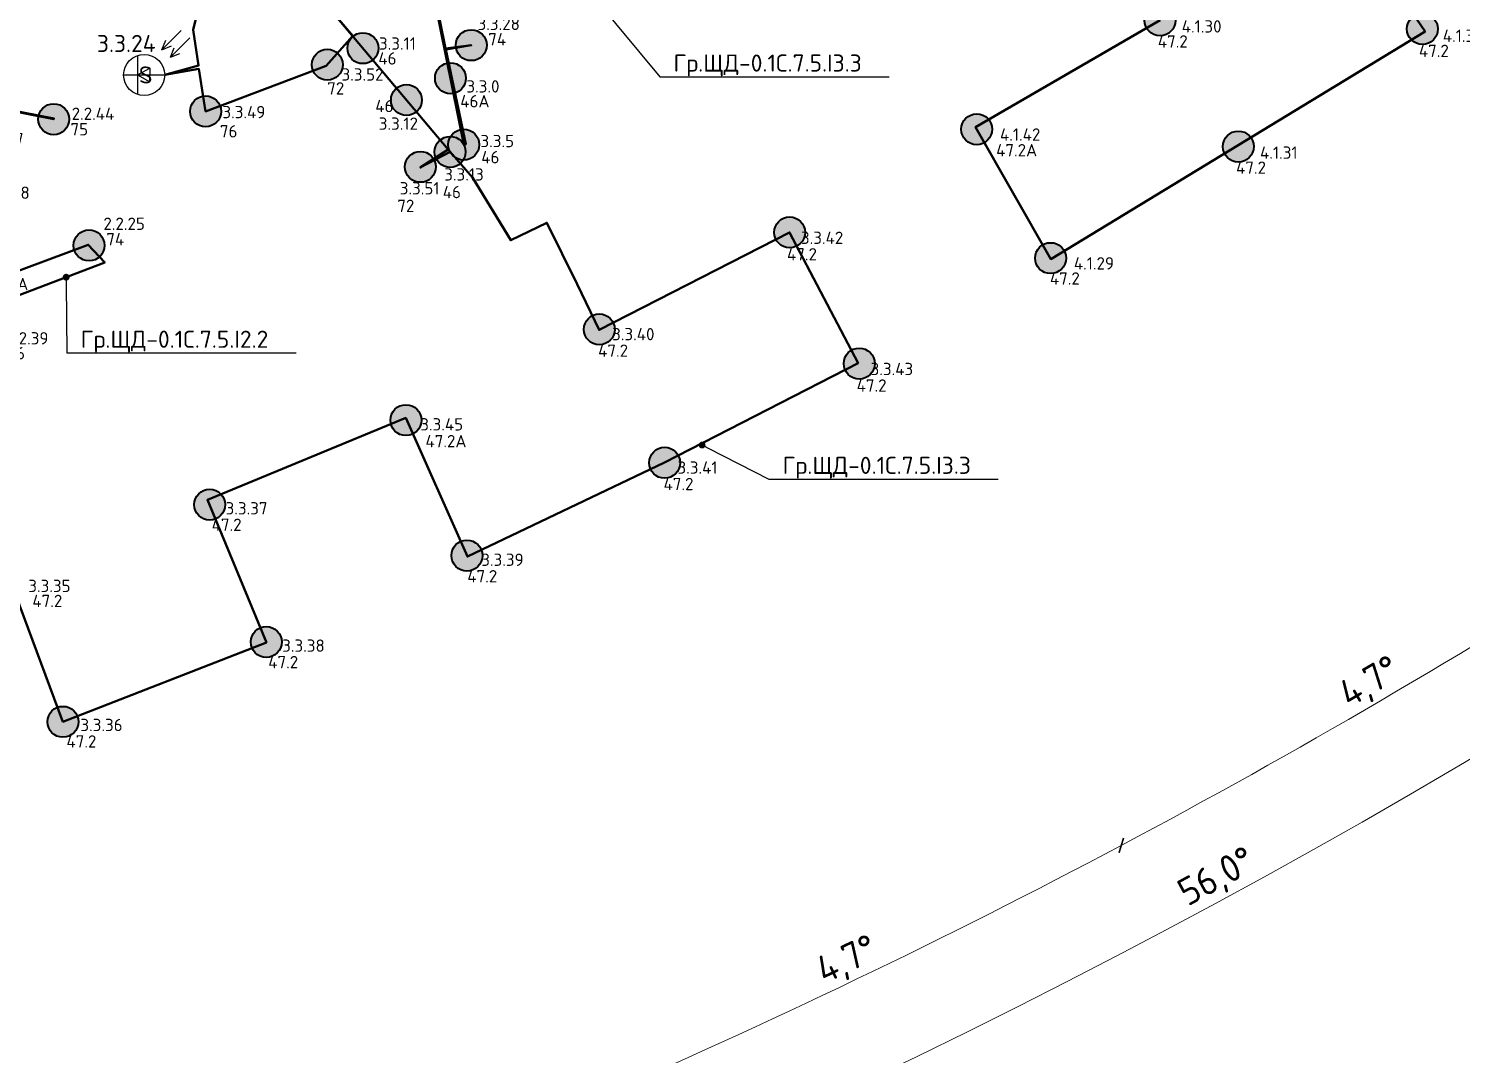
# Model space of a CAD drawing. Header units: millimetres. Extents: x -813692 to 807431, y 0 to 1813163.
# Drawn here: x 35330 to 56253, y 786790 to 801777 of the extents above; entities that cross this region are included whole.
import ezdxf
from ezdxf import colors
from ezdxf.entities.mleader import LeaderData, LeaderLine
from ezdxf.math import Vec2, Vec3

# ---------------------------------------------------------------- set-up
doc = ezdxf.new("R2010")
doc.units = ezdxf.units.MM
for name, color, linetype, lineweight in [('0_Авт.', 10, 'Continuous', 5), ('_Гр.ЩД-0.1С.7.4.I4.1', 6, 'Continuous', 50), ('_Гр.ЩД-0.1С.7.5.I2.2', 6, 'Continuous', 50), ('_Гр.ЩД-0.1С.7.5.I3.3', 6, 'Continuous', 50), ('_освещение_dali', 3, 'Continuous', 50), ('A-ANNO-DIMS', 7, 'Continuous', 9), ('АР_монолит', 252, 'Continuous', 50)]:
    doc.layers.add(name, color=color, linetype=linetype, lineweight=lineweight)
for name, color, linetype, lineweight, true_color in [('DLX_LUM 1', 7, 'Continuous', 40, 0x130bf4), ('DLX_LUM 10', 7, 'Continuous', 40, 0x130bf4), ('DLX_LUM 14', 7, 'Continuous', 40, 0x130bf4), ('DLX_LUM 18', 7, 'Continuous', 40, 0x130bf4), ('DLX_LUM 21', 7, 'Continuous', 40, 0x130bf4), ('DLX_LUM 22', 7, 'Continuous', 40, 0xfb1804), ('DLX_LUM 8', 7, 'Continuous', 40, 0xfa2205), ('DLX_LUM 9', 7, 'Continuous', 40, 0x130bf4)]:
    doc.layers.add(name, color=color, linetype=linetype, lineweight=lineweight, true_color=true_color)
doc.layers.add('Вставка', color=252, linetype='Continuous')
doc.styles.add('GOST 2.304', font='GOST Common.ttf')
doc.styles.add('ISOCPEUR', font='isocpeur.ttf')
doc.styles.add('TableTextStyle', font='isocpeur.ttf')
doc.linetypes.add('Truba', pattern='A,3e-05,[4,MSH_7,S=1,R=0,X=0,Y=0],-3.022072', length=3.022102)
doc.linetypes.add('Проводка в лотке', pattern='A,7.5,[130,ltypeshp.shx,S=0.5,R=0,X=0,Y=0],1,[130,ltypeshp.shx,S=1,R=90,X=0,Y=-0.5],1,[130,ltypeshp.shx,S=0.5,R=0,X=0,Y=0],7.5', length=17)
doc.dimstyles.new('М-200', dxfattribs={"dimtxt": 400, "dimasz": 160, "dimexe": 200, "dimexo": 400, "dimgap": 50, "dimtad": 1, "dimdec": 0, "dimzin": 0, "dimdsep": 46, "dimtxsty": 'GOST 2.304', "dimblk": 'ARCHTICK', "dimcen": 180, "dimdle": 200, "dimadec": 0, "dimazin": 0, "dimtfac": 1, "dimtdec": 0, "dimtmove": 1, "dimatfit": 0, "dimfxl": 1, "dimtolj": 1, "dimtzin": 0, "dimarcsym": 0})

# ---------------------------------------------------------------- blocks, each defined once
blk = doc.blocks.new('_ArchTick')
at = {"color": 0, "linetype": 'ByBlock', "const_width": 0.15}
blk.add_lwpolyline([(-0.5, -0.5), (0.5, 0.5)], dxfattribs=at)
blk = doc.blocks.new('*D38')
at = {"layer": 'A-ANNO-DIMS', "color": 0, "lineweight": -2, "transparency": 16777216}
blk.add_arc((-165704, -113309), 107894, 270, 326, dxfattribs=at)
at = {"layer": 'Defpoints', "color": 0, "lineweight": 30, "transparency": 16777216}
for p in [(-165704, -113309), (-165704, -113309), (-75741, -173990), (-131171, -215528), (-165704, -221903)]:
    blk.add_point(p, dxfattribs=at)
at = {"layer": 'A-ANNO-DIMS', "color": 0, "lineweight": -2, "transparency": 16777216, "xscale": 160, "yscale": 160, "zscale": 160}
for p, rotation in [((-76255, -173643), 55.99999895826774), ((-165704, -221203), 179.9999981265246)]:
    blk.add_blockref('_ArchTick', p, dxfattribs=dict(at, rotation=rotation))
at = {"layer": 'A-ANNO-DIMS', "color": 0, "transparency": 16777216, "insert": (-114300, -207822), "char_height": 400, "attachment_point": 5, "rotation": 28.5412, "style": 'GOST 2.304'}
blk.add_mtext('\\A1;56,0%%D', dxfattribs=at)
blk = doc.blocks.new('*D43')
at = {"layer": 'A-ANNO-DIMS', "color": 0, "lineweight": -2, "transparency": 16777216}
blk.add_arc((-165704, -113309), 106494, 293.33333, 298, dxfattribs=at)
at = {"layer": 'Defpoints', "color": 0, "lineweight": 30, "transparency": 16777216}
for p in [(-165704, -113309), (-165704, -113309), (-115051, -208574), (-120885, -209913), (-122969, -212379)]:
    blk.add_point(p, dxfattribs=at)
at = {"layer": 'A-ANNO-DIMS', "color": 0, "lineweight": -2, "transparency": 16777216, "xscale": 160, "yscale": 160, "zscale": 160}
for p, rotation in [((-115708, -207338), 27.99999833436108), ((-123524, -211094), 203.3333316566568)]:
    blk.add_blockref('_ArchTick', p, dxfattribs=dict(at, rotation=rotation))
at = {"layer": 'A-ANNO-DIMS', "color": 0, "transparency": 16777216, "insert": (-119703, -209034), "char_height": 400, "attachment_point": 5, "rotation": 25.6667, "style": 'GOST 2.304'}
blk.add_mtext('\\A1;4,7%%D', dxfattribs=at)
blk = doc.blocks.new('*D44')
at = {"layer": 'A-ANNO-DIMS', "color": 0, "lineweight": -2, "transparency": 16777216}
blk.add_arc((-165704, -113309), 106494, 298, 302.66667, dxfattribs=at)
at = {"layer": 'Defpoints', "color": 0, "lineweight": 30, "transparency": 16777216}
for p in [(-165704, -113309), (-165704, -113309), (-107468, -204137), (-113174, -205946), (-115051, -208574)]:
    blk.add_point(p, dxfattribs=at)
at = {"layer": 'A-ANNO-DIMS', "color": 0, "lineweight": -2, "transparency": 16777216, "xscale": 160, "yscale": 160, "zscale": 160}
for p, rotation in [((-108223, -202959), 32.66666510967951), ((-115708, -207338), 207.9999983343615)]:
    blk.add_blockref('_ArchTick', p, dxfattribs=dict(at, rotation=rotation))
at = {"layer": 'A-ANNO-DIMS', "color": 0, "transparency": 16777216, "insert": (-112068, -204974), "char_height": 400, "attachment_point": 5, "rotation": 30.3333, "style": 'GOST 2.304'}
blk.add_mtext('\\A1;4,7%%D', dxfattribs=at)
blk = doc.blocks.new('A$C85fa3c5e')
at = {"layer": '0_Авт.', "color": 6, "lineweight": 25, "ltscale": 100}
for points in [[(5.42, 6.5), (2.59, 3.68), (3.15, 5.07)], [(5.42, 6.5), (2.59, 3.68), (3.98, 4.24)], [(6.66, 5.43), (3.83, 2.6), (4.39, 3.99)], [(6.66, 5.43), (3.83, 2.6), (5.22, 3.16)], [(-0.97, 2.84), (-0.98, -2.84)], [(-3, 0), (3, 0)], [(-0.98, 0), (0.85, 1), (0.85, -0.01)], [(-0.98, 0), (0.84, -1.02), (0.85, -0.01)]]:
    blk.add_lwpolyline(points, dxfattribs=at)
blk.add_circle((0, 0), 3, dxfattribs=at)
blk = doc.blocks.new('DIC6')
at = {"color": 7, "style": 'TableTextStyle'}
for s, p in [('47', (7393, 5270, -497)), ('47', (7550, 3743, -497)), ('47', (2465, 3218, -497)), ('75', (5491, 3054, -497)), ('47', (1228, 2733, -497)), ('72', (3995, 2419, -497)), ('47', (7779, 2369, -497)), ('74', (5392, 2191, -497)), ('71', (2499, 2053, -497)), ('72', (-2392, 1859, -497)), ('47А', (1652, 1596, -497)), ('47', (3454, 1441, -497)), ('46А', (7890, 1438, -497)), ('46А', (4193, 1263, -497)), ('74', (-954, 852, -497)), ('75', (9301, 717, -497)), ('46', (4958, 550, -497)), ('72', (-2286, 364, -497)), ('46', (7995, 342, -497)), ('47', (1867, 79, -497)), ('76', (6688, 183, -497)), ('76', (629, -55, -497)), ('47А', (-2855, -269, -497)), ('46', (5656, -189, -497)), ('74', (6856, -432, -497)), ('46', (8115, -422, -497)), ('74', (9824, -889, -497)), ('46А', (1164, -1154, -497)), ('76', (3088, -1187, -497)), ('47', (-2294, -1240, -497)), ('74', (5318, -1580, -497)), ('46', (6970, -1626, -497)), ('46А', (8257, -1545, -497)), ('46А', (6166, -1728, -497)), ('73', (-2912, -2238, -497)), ('46', (1836, -2328, -497)), ('46', (8371, -2555, -497)), ('46А', (-1716, -2888, -497)), ('75', (5683, -2820, -497)), ('75', (-235, -2997, -497)), ('46', (7727, -3244, -497)), ('46', (968, -3362, -497)), ('74', (-3098, -3715, -497)), ('46', (-1287, -3593, -497)), ('46А', (904, -4158, -497)), ('76', (2475, -4222, -497)), ('46', (-431, -4622, -497)), ('75', (-1064, -5191, -497)), ('73', (792, -5073, -497)), ('46', (234, -5379, -497)), ('46', (1684, -5472, -497)), ('46', (874, -6188, -497))]:
    blk.add_text(s, height=180, dxfattribs=at).set_placement(p)
at = {"lineweight": 0, "ltscale": 100, "style": 'TableTextStyle'}
for tag, p, height in [('47', (7402, 5511, -497), 180), ('S', (5883, 4012), 250), ('47', (7554, 3980, -497), 180), ('47', (2456, 3439, -497), 180), ('75', (5490, 3275, -497), 180), ('S', (-1930, 3089), 250), ('47', (1252, 3009, -497), 180), ('72', (3991, 2643, -497), 180), ('47', (7779, 2605, -497), 180), ('74', (5393, 2408, -497), 180), ('71', (2507, 2285, -497), 180), ('47', (3392, 2212, -497), 180), ('72', (-2398, 2087, -497), 180), ('47А', (1662, 1808, -497), 180), ('46А', (7857, 1649, -497), 180), ('46А', (4174, 1472, -497), 180), ('74', (-961, 1065, -497), 180), ('75', (9318, 944, -497), 180), ('46', (4951, 749, -497), 180), ('72', (-2256, 613, -497), 180), ('46', (8012, 573, -497), 180), ('47', (1870, 292, -497), 180), ('76', (6432, 391, -497), 180), ('76', (639, 148, -497), 180), ('47А', (-2957, -9, -497), 180), ('46', (5646, -6, -497), 180), ('74', (6853, -223, -497), 180), ('46', (8092, -210, -497), 180), ('74', (9782, -664, -497), 180), ('46А', (984, -919, -497), 180), ('76', (3028, -955, -497), 180), ('47', (-2296, -1037, -497), 180), ('46А', (8049, -1138, -497), 180), ('74', (5314, -1337, -497), 180), ('46А', (6154, -1532, -497), 180), ('46', (6968, -1438, -497), 180), ('73', (-2878, -2000, -497), 180), ('46А', (-1566, -2164, -497), 180), ('S', (280, -2207), 250), ('46', (1832, -2116, -497), 180), ('46', (8368, -2338, -497), 180), ('75', (5627, -2582, -497), 180), ('75', (-229, -2746, -497), 180), ('46', (7753, -3005, -497), 180), ('46', (974, -3119, -497), 180), ('74', (-3054, -3455, -497), 180), ('46', (-1625, -3377, -497), 180), ('46А', (865, -3943, -497), 180), ('76', (2489, -3990, -497), 180), ('46', (-724, -4421, -497), 180), ('75', (-1043, -4931, -497), 180), ('73', (806, -4848, -497), 180), ('46', (-56, -5174, -497), 180), ('46', (1696, -5253, -497), 180), ('46', (662, -5997, -497), 180)]:
    blk.add_attdef(tag, p, '', height=height, dxfattribs=at)
blk = doc.blocks.new('DIC11')
at = {"lineweight": 0, "ltscale": 100, "style": 'TableTextStyle'}
for tag, p, height in [('74', (-2752, 4217, -497), 180), ('47', (-1667, 4273, -497), 180), ('47', (-4329, 3879, -497), 180), ('47', (11, 3191, -497), 180), ('76', (1789, 2601, -497), 180), ('47', (-3991, 2330, -497), 180), ('46А', (200, 2302, -497), 180), ('75', (-6020, 1790, -497), 180), ('76', (-2868, 1730, -497), 180), ('72', (-580, 1729, -497), 180), ('46', (705, 1428, -497), 180), ('72', (-1107, 983, -497), 180), ('47', (-7158, 773, -497), 180), ('47', (-3717, 663, -497), 180), ('46', (1378, 706, -497), 180), ('76', (-4885, 141, -497), 180), ('46А', (3715, 188, -497), 180), ('47', (-6273, -174, -497), 180), ('S', (-675, -156), 250), ('46', (2141, -44, -497), 180), ('74', (-9554, -380, -497), 180), ('46А', (-3489, -569, -497), 180), ('46', (2852, -801, -497), 180), ('46', (4037, -872, -497), 180), ('46', (-3251, -1388, -497), 180), ('72', (-5150, -1452, -497), 180), ('74', (1864, -1496, -497), 180), ('46А', (-6107, -1703, -497), 180), ('72', (-4340, -1712, -497), 180), ('74', (-1055, -1729, -497), 180), ('74', (-6708, -2091, -497), 180), ('46', (-3148, -2090, -497), 180), ('46', (-5490, -2461, -497), 180), ('74', (-2724, -2523, -497), 180), ('S', (-8283, -2844), 250), ('46', (-4164, -2810, -497), 180), ('72', (-4711, -3263, -497), 180), ('46А', (-2887, -3437, -497), 180), ('76', (-6450, -3812, -497), 180), ('46', (-4167, -3981, -497), 180), ('46', (-2681, -4235, -497), 180), ('46', (-3210, -4723, -497), 180), ('72', (-3860, -4925, -497), 180), ('47.2', (1999, -5649, -497), 180), ('47.2', (-759, -7057, -497), 180), ('47.2', (3016, -7566, -497), 180), ('47.2А', (-3561, -8375, -497), 180), ('47.2', (196, -9006, -497), 180), ('47.2', (-6404, -9601, -497), 180), ('47.2', (-2670, -10353, -497), 180), ('47.2', (-9285, -10735, -497), 180), ('47.2', (-5577, -11608, -497), 180), ('47.2А', (-12580, -11902, -497), 180), ('47.2', (-14768, -12603, -497), 180), ('47.2', (-8524, -12767, -497), 180), ('47.2', (-11894, -13961, -497), 180), ('47.2', (-14132, -14677, -497), 180)]:
    blk.add_attdef(tag, p, '', height=height, dxfattribs=at)
at = {"layer": '_освещение_dali', "color": 18, "true_color": 0x000000, "style": 'TableTextStyle'}
for s, p in [('74', (-2568, -2748, -497)), ('46', (-4173, -3028, -497)), ('72', (-4920, -3466, -497)), ('46', (-4218, -3723, -497)), ('46А', (-2977, -3653, -497)), ('76', (-6487, -4093, -497)), ('46', (-2670, -4471, -497)), ('46', (-3232, -4981, -497)), ('72', (-3896, -5182, -497)), ('47.2', (1795, -5890, -497)), ('47.2', (-963, -7298, -497)), ('47.2', (2812, -7807, -497)), ('47.2А', (-3485, -8620, -497)), ('47.2', (-8, -9247, -497)), ('47.2', (-6607, -9842, -497)), ('47.2', (-2874, -10594, -497)), ('47.2', (-9226, -10955, -497)), ('47.2', (-5781, -11849, -497)), ('47.2', (-8728, -13008, -497))]:
    blk.add_text(s, height=180, dxfattribs=at).set_placement(p)
blk = doc.blocks.new('DIC20')
at = {"lineweight": 0, "ltscale": 100, "style": 'TableTextStyle'}
for tag, p, height in [('46', (-6410, 8188, -497), 180), ('73', (-8231, 5896, -497), 180), ('S', (-6582, 4062), 250), ('48А', (-7843, 3489, -497), 180), ('47', (-6088, 3237, -497), 180), ('47.2А', (12145, 3233), 180), ('76', (-3761, 2855, -497), 180), ('47', (-5070, 2266, -497), 180), ('47', (6554, 2093, -497), 180), ('47', (5663, 1762, -497), 180), ('47', (-8385, 1579, -497), 180), ('47', (-3761, 1090, -497), 180), ('73', (-7051, 900, -497), 180), ('47.2', (13667, 1035, -497), 180), ('46', (-334, 786, -497), 180), ('47.2', (10029, 693, -497), 180), ('73', (-8773, 487, -497), 180), ('74', (-2555, 615, -497), 180), ('75', (-10786, 285, -497), 180), ('47', (-7957, 148, -497), 180), ('46А', (-3769, -80, -497), 180), ('46', (-145, -161, -497), 180), ('46', (-2982, -585, -497), 180), ('71', (-1214, -587, -497), 180), ('47.2А', (8628, -595, -497), 180), ('72', (-8870, -831, -497), 180), ('47.2', (11449, -948, -497), 180), ('46А', (69, -1132, -497), 180), ('47', (-7372, -1333, -497), 180), ('74', (-5509, -1332, -497), 180), ('75', (-2799, -1654, -497), 180), ('46', (-1807, -1656, -497), 180), ('47.2А', (7124, -1763, -497), 180), ('47.2', (10017, -2263, -497), 180), ('46', (-1084, -2326, -497), 180), ('46', (543, -2362, -497), 180), ('46А', (-7031, -2525, -497), 180), ('75', (-5331, -3003, -497), 180), ('46', (-318, -2997, -497), 180), ('47.2', (5629, -2919, -497), 180), ('46', (-6827, -3421, -497), 180), ('47.2', (8477, -3458, -497), 180), ('46', (-6638, -4347, -497), 180), ('74', (-5588, -4447, -497), 180), ('S', (-2987, -4480), 250), ('47.2', (6949, -4641, -497), 180), ('47.2А', (2811, -5000, -497), 180), ('73', (-7408, -5235, -497), 180), ('47.2', (264, -6748, -497), 180), ('47.2', (4071, -6767, -497), 180), ('47.2', (-2350, -8420, -497), 180), ('47.2', (1463, -8557, -497), 180), ('47.2А', (-5005, -10000, -497), 180), ('47.2', (-1207, -10264, -497), 180), ('47.2', (-3926, -11883, -497), 180)]:
    blk.add_attdef(tag, p, '', height=height, dxfattribs=at)
at = {"layer": '_Гр.ЩД-0.1С.7.4.I4.1', "color": 18, "true_color": 0x000000, "style": 'TableTextStyle'}
for s, p in [('47.2', (-2700, -8640, -497)), ('47.2', (1113, -8777, -497)), ('47.2А', (-5061, -10229, -497)), ('47.2', (-1557, -10484, -497)), ('47.2', (-4276, -12103, -497))]:
    blk.add_text(s, height=180, dxfattribs=at).set_placement(p)
blk = doc.blocks.new('_Dot')
at = {"color": 0, "linetype": 'ByBlock', "lineweight": -2}
blk.add_line((-0.5, 0), (-1, 0), dxfattribs=at)
at = {"color": 0, "linetype": 'ByBlock', "const_width": 0.5}
blk.add_lwpolyline([(-0.25, 0, 1), (0.25, 0, 1)], format="xyb", close=True, dxfattribs=at)
blk = doc.blocks.new('A$Cab2378fa')
at = {"lineweight": 25, "true_color": 0xfff5f5}
h = blk.add_hatch(color=7, dxfattribs=at)
h.dxf.hatch_style = 1
h.paths.add_polyline_path([(0, 0), (-142, -170, 0.174923), (3, -222, 0.197808), (162, -157)])
h.paths.add_polyline_path([(-163, 158), (0, 0), (148, 178, 0.175398), (3, 230, 0.209014)])
at = {"lineweight": 25}
h = blk.add_hatch(color=256, dxfattribs=at)
h.paths.add_polyline_path([(162, -157, 0.442338), (148, 178), (0, 0)])
h.paths.add_polyline_path([(-142, -170), (0, 0), (-163, 158, 0.430096)])
blk.add_circle((3, 4), 226)
blk = doc.blocks.new('Оси200')
at = {"layer": 'A-ANNO-DIMS'}
dim = blk.add_angular_dim_2l(base=(-131171, -215527.9), line1=((-165703.8, -113309.3), (-75741.3, -173989.8)), line2=((-165703.8, -113309.3), (-165703.8, -221903.3)), text='56,0%%D', dimstyle='М-200', override={"dimadec": 2, "dimtmove": 2}, dxfattribs=at)
dim.commit()
dim.dimension.update_dxf_attribs({"geometry": '*D38', "text_midpoint": (-114299.5, -207822), "dimtype": 130})
for base, line1, line2, picture, middle in [((-120884.7, -209912.9), ((-165703.8, -113309.3), (-115050.5, -208574.2)), ((-165703.8, -113309.3), (-122969.1, -212379.5)), '*D43', (-119703.1, -209034.2)), ((-113173.7, -205946.2), ((-165703.8, -113309.3), (-107467.8, -204137.3)), ((-165703.8, -113309.3), (-115050.5, -208574.2)), '*D44', (-112067.5, -204974.3))]:
    dim = blk.add_angular_dim_2l(base=base, line1=line1, line2=line2, text='4,7%%D', dimstyle='М-200', dxfattribs=at)
    dim.commit()
    dim.dimension.update_dxf_attribs({"geometry": picture, "text_midpoint": middle})
blk = doc.blocks.new('A$C6724712c')
at = {"layer": 'A-ANNO-DIMS', "color": 18, "lineweight": 0, "true_color": 0x000000}
blk.add_blockref('Оси200', (433047.4, 279674.7), dxfattribs=at)

msp = doc.modelspace()

# ---------------------------------------------------------------- block references
at = {"layer": 'Вставка', "linetype": 'Truba', "lineweight": 30, "ltscale": 100}
msp.add_blockref('A$C6724712c', (-266052.4, 717506.5), dxfattribs=at)

# ---------------------------------------------------------------- next in the draw order: linework, layer by layer
at = {"layer": '_Гр.ЩД-0.1С.7.4.I4.1', "ltscale": 100}
msp.add_lwpolyline([(54478, 803563.2), (55722.3, 801737.9), (50255.6, 798409), (49159.3, 800339.7), (51854.7, 801903.1)], dxfattribs=at)
at = {"layer": '_Гр.ЩД-0.1С.7.5.I2.2', "ltscale": 100}
for points in [[(34657.4, 800658.3), (35695.5, 800454), (35699.5, 800465.9), (34327.2, 800731)], [(34684.9, 797692.1), (36441.8, 798359.7), (36199.5, 798619.1), (34643.5, 798037.1)]]:
    msp.add_lwpolyline(points, dxfattribs=at)
at = {"layer": '_Гр.ЩД-0.1С.7.5.I3.3', "ltscale": 100}
for points in [[(40571.8, 805675), (41417.3, 801487.1), (41793.6, 801535.5), (41420.3, 801473.2), (41715.8, 800088.3), (41684.5, 800082.1), (41255.9, 802205.6)], [(37937.9, 802611.5), (37730.8, 801761.4), (37810.8, 801238.5), (37316.9, 801100), (37817.6, 801187.9), (37913.7, 800568.3), (39675.4, 801233.9), (40062.2, 801671.7), (39578.7, 802247), (41456.4, 800012.7), (41048.2, 799746.9), (41485.2, 799976.1), (41809.9, 799602.3), (42370.5, 798684.4), (42900, 798941.8), (43340.3, 798043.1), (43660.9, 797374.5), (46443.2, 798800.3), (47443.3, 796891.4), (44613.7, 795436.3), (41737.5, 794062.2), (40836.8, 796089.6), (37941.9, 794891.4), (38802.1, 792809.7), (35830.6, 791648.6), (35070.5, 793693.9)]]:
    msp.add_lwpolyline(points, dxfattribs=at)

# ---------------------------------------------------------------- next in the draw order: block references
at = {"layer": '0_Авт.', "color": 3, "linetype": 'Проводка в лотке', "ltscale": 100, "xscale": 100, "yscale": 100, "zscale": 100}
msp.add_blockref('A$C85fa3c5e', (37016.9, 801100), dxfattribs=at)
at = {"layer": '_Гр.ЩД-0.1С.7.4.I4.1', "color": 3, "lineweight": 0}
ref = msp.add_blockref('DIC20', (54520, 810140), dxfattribs=at)
ref.add_attrib('47.2', '4.1.29', (50593.9, 798257.3, -497), dxfattribs={"layer": '0', "lineweight": 0, "ltscale": 100, "height": 180, "style": 'TableTextStyle'})
ref.add_attrib('47.2', '4.1.30', (52169.6, 801719.8, -497), dxfattribs={"layer": '0', "lineweight": 0, "ltscale": 100, "height": 180, "style": 'TableTextStyle'})
ref.add_attrib('47.2', '4.1.31', (53313.2, 799875.6, -497), dxfattribs={"layer": '0', "lineweight": 0, "ltscale": 100, "height": 180, "style": 'TableTextStyle'})
ref.add_attrib('47.2', '4.1.33', (55982.5, 801583.2, -497), dxfattribs={"layer": '0', "lineweight": 0, "ltscale": 100, "height": 180, "style": 'TableTextStyle'})
ref.add_attrib('47.2А', '4.1.42', (49515.5, 800140.3, -497), dxfattribs={"layer": '0', "lineweight": 0, "ltscale": 100, "height": 180, "style": 'TableTextStyle'})
at = {"layer": '_Гр.ЩД-0.1С.7.5.I2.2', "color": 3, "lineweight": 0}
ref = msp.add_blockref('DIC6', (26640, 799500), dxfattribs=at)
ref.add_attrib('S', '2.2.17', (26919.9, 797293.2), dxfattribs={"layer": '0', "lineweight": 0, "ltscale": 100, "height": 250, "style": 'TableTextStyle'})
ref.add_attrib('S', '2.2.18', (32522.9, 803512), dxfattribs={"layer": '0', "lineweight": 0, "ltscale": 100, "height": 250, "style": 'TableTextStyle'})
ref.add_attrib('S', '2.2.19', (24710.4, 802589), dxfattribs={"layer": '0', "lineweight": 0, "ltscale": 100, "height": 250, "style": 'TableTextStyle'})
ref.add_attrib('74', '2.2.20', (23585.8, 796044.7, -497), dxfattribs={"layer": '0', "lineweight": 0, "ltscale": 100, "height": 180, "style": 'TableTextStyle'})
ref.add_attrib('74', '2.2.21', (25679.1, 800564.6, -497), dxfattribs={"layer": '0', "lineweight": 0, "ltscale": 100, "height": 180, "style": 'TableTextStyle'})
ref.add_attrib('74', '2.2.22', (31954.2, 798162.8, -497), dxfattribs={"layer": '0', "lineweight": 0, "ltscale": 100, "height": 180, "style": 'TableTextStyle'})
ref.add_attrib('74', '2.2.23', (32032.9, 801908.3, -497), dxfattribs={"layer": '0', "lineweight": 0, "ltscale": 100, "height": 180, "style": 'TableTextStyle'})
ref.add_attrib('74', '2.2.24', (33492.8, 799277.5, -497), dxfattribs={"layer": '0', "lineweight": 0, "ltscale": 100, "height": 180, "style": 'TableTextStyle'})
ref.add_attrib('74', '2.2.25', (36421.7, 798836.1, -497), dxfattribs={"layer": '0', "lineweight": 0, "ltscale": 100, "height": 180, "style": 'TableTextStyle'})
ref.add_attrib('47', '2.2.9', (24343.5, 798463.4, -497), dxfattribs={"layer": '0', "lineweight": 0, "ltscale": 100, "height": 180, "style": 'TableTextStyle'})
ref.add_attrib('47', '2.2.10', (27892.2, 802509.3, -497), dxfattribs={"layer": '0', "lineweight": 0, "ltscale": 100, "height": 180, "style": 'TableTextStyle'})
ref.add_attrib('47', '2.2.11', (28509.6, 799792.5, -497), dxfattribs={"layer": '0', "lineweight": 0, "ltscale": 100, "height": 180, "style": 'TableTextStyle'})
ref.add_attrib('47', '2.2.12', (34419, 802104.9, -497), dxfattribs={"layer": '0', "lineweight": 0, "ltscale": 100, "height": 180, "style": 'TableTextStyle'})
ref.add_attrib('47', '2.2.13', (34194.4, 803479.5, -497), dxfattribs={"layer": '0', "lineweight": 0, "ltscale": 100, "height": 180, "style": 'TableTextStyle'})
ref.add_attrib('47', '2.2.14', (34042, 805011.4, -497), dxfattribs={"layer": '0', "lineweight": 0, "ltscale": 100, "height": 180, "style": 'TableTextStyle'})
ref.add_attrib('47', '2.2.15', (29095.9, 802938.6, -497), dxfattribs={"layer": '0', "lineweight": 0, "ltscale": 100, "height": 180, "style": 'TableTextStyle'})
ref.add_attrib('47', '2.2.16', (30032.2, 801712.2, -497), dxfattribs={"layer": '0', "lineweight": 0, "ltscale": 100, "height": 180, "style": 'TableTextStyle'})
ref.add_attrib('47А', '2.2.0', (23682.6, 799490.9, -497), dxfattribs={"layer": '0', "lineweight": 0, "ltscale": 100, "height": 180, "style": 'TableTextStyle'})
ref.add_attrib('47А', '2.2.1', (28302, 801307.8, -497), dxfattribs={"layer": '0', "lineweight": 0, "ltscale": 100, "height": 180, "style": 'TableTextStyle'})
ref.add_attrib('46А', '2.2.2', (27505.4, 795556.8, -497), dxfattribs={"layer": '0', "lineweight": 0, "ltscale": 100, "height": 180, "style": 'TableTextStyle'})
ref.add_attrib('46А', '2.2.3', (27623.5, 798581.5, -497), dxfattribs={"layer": '0', "lineweight": 0, "ltscale": 100, "height": 180, "style": 'TableTextStyle'})
ref.add_attrib('46А', '2.2.4', (25074.4, 797336.4, -497), dxfattribs={"layer": '0', "lineweight": 0, "ltscale": 100, "height": 180, "style": 'TableTextStyle'})
ref.add_attrib('46А', '2.2.5', (30813.7, 800971.9, -497), dxfattribs={"layer": '0', "lineweight": 0, "ltscale": 100, "height": 180, "style": 'TableTextStyle'})
ref.add_attrib('46А', '2.2.6', (32794.4, 797967.5, -497), dxfattribs={"layer": '0', "lineweight": 0, "ltscale": 100, "height": 180, "style": 'TableTextStyle'})
ref.add_attrib('46А', '2.2.7', (34496.7, 801149.5, -497), dxfattribs={"layer": '0', "lineweight": 0, "ltscale": 100, "height": 180, "style": 'TableTextStyle'})
ref.add_attrib('46А', '2.2.8', (34689.5, 798361.8, -497), dxfattribs={"layer": '0', "lineweight": 0, "ltscale": 100, "height": 180, "style": 'TableTextStyle'})
ref.add_attrib('46', '2.2.26', (28336.2, 794246.6, -497), dxfattribs={"layer": '0', "lineweight": 0, "ltscale": 100, "height": 180, "style": 'TableTextStyle'})
ref.add_attrib('46', '2.2.27', (27614.3, 796380.7, -497), dxfattribs={"layer": '0', "lineweight": 0, "ltscale": 100, "height": 180, "style": 'TableTextStyle'})
ref.add_attrib('46', '2.2.28', (28472.1, 797383.8, -497), dxfattribs={"layer": '0', "lineweight": 0, "ltscale": 100, "height": 180, "style": 'TableTextStyle'})
ref.add_attrib('46', '2.2.29', (25015.5, 796122.8, -497), dxfattribs={"layer": '0', "lineweight": 0, "ltscale": 100, "height": 180, "style": 'TableTextStyle'})
ref.add_attrib('46', '2.2.30', (31590.6, 800248.6, -497), dxfattribs={"layer": '0', "lineweight": 0, "ltscale": 100, "height": 180, "style": 'TableTextStyle'})
ref.add_attrib('46', '2.2.31', (25916.3, 795078.6, -497), dxfattribs={"layer": '0', "lineweight": 0, "ltscale": 100, "height": 180, "style": 'TableTextStyle'})
ref.add_attrib('46', '2.2.32', (26583.6, 794326, -497), dxfattribs={"layer": '0', "lineweight": 0, "ltscale": 100, "height": 180, "style": 'TableTextStyle'})
ref.add_attrib('46', '2.2.33', (27301.8, 793502.8, -497), dxfattribs={"layer": '0', "lineweight": 0, "ltscale": 100, "height": 180, "style": 'TableTextStyle'})
ref.add_attrib('46', '2.2.34', (32286.1, 799494.2, -497), dxfattribs={"layer": '0', "lineweight": 0, "ltscale": 100, "height": 180, "style": 'TableTextStyle'})
ref.add_attrib('46', '2.2.35', (33607.7, 798061.7, -497), dxfattribs={"layer": '0', "lineweight": 0, "ltscale": 100, "height": 180, "style": 'TableTextStyle'})
ref.add_attrib('46', '2.2.36', (34392.5, 796495.5, -497), dxfattribs={"layer": '0', "lineweight": 0, "ltscale": 100, "height": 180, "style": 'TableTextStyle'})
ref.add_attrib('46', '2.2.37', (34651.7, 800073.3, -497), dxfattribs={"layer": '0', "lineweight": 0, "ltscale": 100, "height": 180, "style": 'TableTextStyle'})
ref.add_attrib('46', '2.2.38', (34732, 799289.8, -497), dxfattribs={"layer": '0', "lineweight": 0, "ltscale": 100, "height": 180, "style": 'TableTextStyle'})
ref.add_attrib('46', '2.2.39', (35008.2, 797162.5, -497), dxfattribs={"layer": '0', "lineweight": 0, "ltscale": 100, "height": 180, "style": 'TableTextStyle'})
ref.add_attrib('76', '2.2.48', (29128.8, 795510.4, -497), dxfattribs={"layer": '0', "lineweight": 0, "ltscale": 100, "height": 180, "style": 'TableTextStyle'})
ref.add_attrib('76', '2.2.49', (33071.6, 799891.2, -497), dxfattribs={"layer": '0', "lineweight": 0, "ltscale": 100, "height": 180, "style": 'TableTextStyle'})
ref.add_attrib('76', '2.2.50', (29668.4, 798545.1, -497), dxfattribs={"layer": '0', "lineweight": 0, "ltscale": 100, "height": 180, "style": 'TableTextStyle'})
ref.add_attrib('76', '2.2.51', (27278.7, 799648, -497), dxfattribs={"layer": '0', "lineweight": 0, "ltscale": 100, "height": 180, "style": 'TableTextStyle'})
ref.add_attrib('72', '2.2.52', (30630.7, 802143.5, -497), dxfattribs={"layer": '0', "lineweight": 0, "ltscale": 100, "height": 180, "style": 'TableTextStyle'})
ref.add_attrib('72', '2.2.53', (24242.2, 801586.6, -497), dxfattribs={"layer": '0', "lineweight": 0, "ltscale": 100, "height": 180, "style": 'TableTextStyle'})
ref.add_attrib('72', '2.2.54', (24383.9, 800113.3, -497), dxfattribs={"layer": '0', "lineweight": 0, "ltscale": 100, "height": 180, "style": 'TableTextStyle'})
ref.add_attrib('73', '2.2.46', (23762.5, 797499.6, -497), dxfattribs={"layer": '0', "lineweight": 0, "ltscale": 100, "height": 180, "style": 'TableTextStyle'})
ref.add_attrib('73', '2.2.47', (27446.4, 794651.7, -497), dxfattribs={"layer": '0', "lineweight": 0, "ltscale": 100, "height": 180, "style": 'TableTextStyle'})
ref.add_attrib('75', '2.2.40', (26410.8, 796754.5, -497), dxfattribs={"layer": '0', "lineweight": 0, "ltscale": 100, "height": 180, "style": 'TableTextStyle'})
ref.add_attrib('75', '2.2.41', (25597, 794569.5, -497), dxfattribs={"layer": '0', "lineweight": 0, "ltscale": 100, "height": 180, "style": 'TableTextStyle'})
ref.add_attrib('75', '2.2.42', (32267.1, 796917.7, -497), dxfattribs={"layer": '0', "lineweight": 0, "ltscale": 100, "height": 180, "style": 'TableTextStyle'})
ref.add_attrib('75', '2.2.43', (32129.6, 802774.5, -497), dxfattribs={"layer": '0', "lineweight": 0, "ltscale": 100, "height": 180, "style": 'TableTextStyle'})
ref.add_attrib('75', '2.2.44', (35958.3, 800444, -497), dxfattribs={"layer": '0', "lineweight": 0, "ltscale": 100, "height": 180, "style": 'TableTextStyle'})
ref.add_attrib('71', '2.2.45', (29147, 801785, -497), dxfattribs={"layer": '0', "lineweight": 0, "ltscale": 100, "height": 180, "style": 'TableTextStyle'})
at = {"layer": '_Гр.ЩД-0.1С.7.5.I3.3', "lineweight": 0}
ref = msp.add_blockref('DIC11', (44610, 804280), dxfattribs=at)
ref.add_attrib('S', '3.3.24', (36327, 801435.8), dxfattribs={"layer": '0', "lineweight": 0, "ltscale": 100, "height": 250, "style": 'TableTextStyle'})
ref.add_attrib('74', '3.3.28', (41886.2, 801756.7, -497), dxfattribs={"layer": '0', "lineweight": 0, "ltscale": 100, "height": 180, "style": 'TableTextStyle'})
ref.add_attrib('46А', '3.3.0', (41723, 800843.4, -497), dxfattribs={"layer": '0', "lineweight": 0, "ltscale": 100, "height": 180, "style": 'TableTextStyle'})
ref.add_attrib('46', '3.3.5', (41928.6, 800044.9, -497), dxfattribs={"layer": '0', "lineweight": 0, "ltscale": 100, "height": 180, "style": 'TableTextStyle'})
ref.add_attrib('46', '3.3.11', (40446.1, 801469.8, -497), dxfattribs={"layer": '0', "lineweight": 0, "ltscale": 100, "height": 180, "style": 'TableTextStyle'})
ref.add_attrib('46', '3.3.12', (40443, 800299.3, -497), dxfattribs={"layer": '0', "lineweight": 0, "ltscale": 100, "height": 180, "style": 'TableTextStyle'})
ref.add_attrib('46', '3.3.13', (41399.6, 799557.2, -497), dxfattribs={"layer": '0', "lineweight": 0, "ltscale": 100, "height": 180, "style": 'TableTextStyle'})
ref.add_attrib('76', '3.3.49', (38159.9, 800468, -497), dxfattribs={"layer": '0', "lineweight": 0, "ltscale": 100, "height": 180, "style": 'TableTextStyle'})
ref.add_attrib('72', '3.3.51', (40749.8, 799355.2, -497), dxfattribs={"layer": '0', "lineweight": 0, "ltscale": 100, "height": 180, "style": 'TableTextStyle'})
ref.add_attrib('72', '3.3.52', (39899.2, 801017.4, -497), dxfattribs={"layer": '0', "lineweight": 0, "ltscale": 100, "height": 180, "style": 'TableTextStyle'})
ref.add_attrib('47.2', '3.3.35', (35325.1, 793545.2, -497), dxfattribs={"layer": '0', "lineweight": 0, "ltscale": 100, "height": 180, "style": 'TableTextStyle'})
ref.add_attrib('47.2', '3.3.36', (36085.9, 791512.9, -497), dxfattribs={"layer": '0', "lineweight": 0, "ltscale": 100, "height": 180, "style": 'TableTextStyle'})
ref.add_attrib('47.2', '3.3.37', (38206.5, 794678.7, -497), dxfattribs={"layer": '0', "lineweight": 0, "ltscale": 100, "height": 180, "style": 'TableTextStyle'})
ref.add_attrib('47.2', '3.3.38', (39032.7, 792671.9, -497), dxfattribs={"layer": '0', "lineweight": 0, "ltscale": 100, "height": 180, "style": 'TableTextStyle'})
ref.add_attrib('47.2', '3.3.39', (41940.1, 793926.6, -497), dxfattribs={"layer": '0', "lineweight": 0, "ltscale": 100, "height": 180, "style": 'TableTextStyle'})
ref.add_attrib('47.2', '3.3.40', (43851.4, 797223.1, -497), dxfattribs={"layer": '0', "lineweight": 0, "ltscale": 100, "height": 180, "style": 'TableTextStyle'})
ref.add_attrib('47.2', '3.3.41', (44805.7, 795274.2, -497), dxfattribs={"layer": '0', "lineweight": 0, "ltscale": 100, "height": 180, "style": 'TableTextStyle'})
ref.add_attrib('47.2', '3.3.42', (46609.1, 798631, -497), dxfattribs={"layer": '0', "lineweight": 0, "ltscale": 100, "height": 180, "style": 'TableTextStyle'})
ref.add_attrib('47.2', '3.3.43', (47626, 796714, -497), dxfattribs={"layer": '0', "lineweight": 0, "ltscale": 100, "height": 180, "style": 'TableTextStyle'})
ref.add_attrib('47.2А', '3.3.45', (41049.4, 795905.4, -497), dxfattribs={"layer": '0', "lineweight": 0, "ltscale": 100, "height": 180, "style": 'TableTextStyle'})
at = {"layer": 'DLX_LUM 1', "ltscale": 100}
for p in [(41790.6, 801531.5), (36209.3, 798605.4)]:
    msp.add_blockref('A$Cab2378fa', p, dxfattribs=at)
at = {"layer": 'DLX_LUM 10', "ltscale": 100}
msp.add_blockref('A$Cab2378fa', (37910.8, 800564.4), dxfattribs=at)
at = {"layer": 'DLX_LUM 14', "ltscale": 100}
for p in [(39688.3, 801246.1), (41047.6, 799753.8)]:
    msp.add_blockref('A$Cab2378fa', p, dxfattribs=at)
at = {"layer": 'DLX_LUM 18', "ltscale": 100}
msp.add_blockref('A$Cab2378fa', (35692.5, 800450.1), dxfattribs=at)
at = {"layer": 'DLX_LUM 21', "ltscale": 100}
for p in [(51849.5, 801894.2), (55681.6, 801768.2), (52993.1, 800050), (46440.2, 798796.4), (50250.9, 798419.9), (43660.6, 797379), (47457.1, 796879.4), (44614.9, 795430.1), (37971, 794817.9), (41727.1, 794073.8), (38797.3, 792811), (35827.7, 791644.7)]:
    msp.add_blockref('A$Cab2378fa', p, dxfattribs=at)
at = {"layer": 'DLX_LUM 22', "ltscale": 100}
for p in [(49172.5, 800303), (40836.4, 796052.6)]:
    msp.add_blockref('A$Cab2378fa', p, dxfattribs=at)
at = {"layer": 'DLX_LUM 8', "ltscale": 100}
msp.add_blockref('A$Cab2378fa', (41487.5, 801049), dxfattribs=at)
at = {"layer": 'DLX_LUM 9', "ltscale": 100}
for p in [(40208, 801487.6), (40845.1, 800729.9), (41681.5, 800078.2), (41482.2, 799972.2)]:
    msp.add_blockref('A$Cab2378fa', p, dxfattribs=at)

# ---------------------------------------------------------------- next in the draw order: texts
at = {"layer": 'Defpoints', "color": 71, "true_color": 0xc4e280, "style": 'TableTextStyle'}
msp.add_text('S', height=250, dxfattribs=at).set_placement((36941.1, 800975.6))

# ---------------------------------------------------------------- next in the draw order: leaders
at = {"layer": '_Гр.ЩД-0.1С.7.5.I2.2'}
ml = msp.add_multileader_mtext('Standard', dxfattribs=at)
ml.set_content('Гр.ЩД-0.1С.7.5.I2.2', color=256, style='ISOCPEUR')
ml.set_leader_properties()
ml.set_arrow_properties(name='DOT')
ml.build(insert=Vec2(0, 0))
ml.multileader.update_dxf_attribs({"has_dogleg": 0, "text_left_attachment_type": 6, "text_right_attachment_type": 6, "arrow_head_size": 100})
ctx = ml.context
ctx.base_point, ctx.char_height, ctx.arrow_head_size, ctx.landing_gap_size, ctx.plane_origin = Vec3(35889.7, 797039), 250, 100, 200, Vec3(120332.9, 924809.6)
ctx.left_attachment, ctx.right_attachment = 6, 6
notes = []
notes.append((ctx, [(0, (1, 1, 0), (35881.7, 797039), (1, 0), 8, [(1, [(35878.1, 798145.5)], 0, [])])]))
ctx.mtext.insert, ctx.mtext.flow_direction = Vec3(36089.7, 797364), 5
at = {"layer": '_Гр.ЩД-0.1С.7.5.I3.3'}
ml = msp.add_multileader_mtext('Standard', dxfattribs=at)
ml.set_content('Гр.ЩД-0.1С.7.5.I3.3', color=256, style='ISOCPEUR')
ml.set_leader_properties()
ml.set_arrow_properties(name='DOT')
ml.build(insert=Vec2(0, 0))
ml.multileader.update_dxf_attribs({"has_dogleg": 0, "text_left_attachment_type": 6, "text_right_attachment_type": 6, "arrow_head_size": 100})
ctx = ml.context
ctx.base_point, ctx.char_height, ctx.arrow_head_size, ctx.landing_gap_size, ctx.plane_origin = Vec3(44546.4, 801074.6), 250, 100, 200, Vec3(128469.1, 928738.2)
ctx.left_attachment, ctx.right_attachment = 6, 6
notes.append((ctx, [(0, (1, 1, 0), (44538.4, 801074.6), (1, 0), 8, [(1, [(43523.2, 802309.6)], 0, [])])]))
ctx.mtext.insert, ctx.mtext.flow_direction = Vec3(44746.4, 801399.6), 5
ml = msp.add_multileader_mtext('Standard', dxfattribs=at)
ml.set_content('Гр.ЩД-0.1С.7.5.I3.3', color=256, style='ISOCPEUR')
ml.set_leader_properties()
ml.set_arrow_properties(name='DOT')
ml.build(insert=Vec2(0, 0))
ml.multileader.update_dxf_attribs({"has_dogleg": 0, "text_left_attachment_type": 6, "text_right_attachment_type": 6, "arrow_head_size": 100})
ctx = ml.context
ctx.base_point, ctx.char_height, ctx.arrow_head_size, ctx.landing_gap_size, ctx.plane_origin = Vec3(46139.7, 795196.3), 250, 100, 200, Vec3(130062.4, 922859.8)
ctx.left_attachment, ctx.right_attachment = 6, 6
notes.append((ctx, [(0, (1, 1, 0), (46131.7, 795196.3), (1, 0), 8, [(1, [(45165.2, 795692.6)], 0, [])])]))
ctx.mtext.insert, ctx.mtext.flow_direction = Vec3(46339.7, 795521.3), 5
for ctx, leaders in notes:
    for number, flags, end, landing, length, lines in leaders:
        leader = LeaderData()
        leader.index, (leader.has_last_leader_line, leader.has_dogleg_vector, leader.attachment_direction) = number, flags
        leader.last_leader_point, leader.dogleg_vector, leader.dogleg_length = Vec3(end), Vec3(landing), length
        for number, points, colour, breaks in lines:
            line = LeaderLine()
            line.index, line.vertices, line.color, line.breaks = number, Vec3.list(points), colors.encode_raw_color(colour), breaks
            leader.lines.append(line)
        ctx.leaders.append(leader)

doc.saveas('drawing.dxf')
